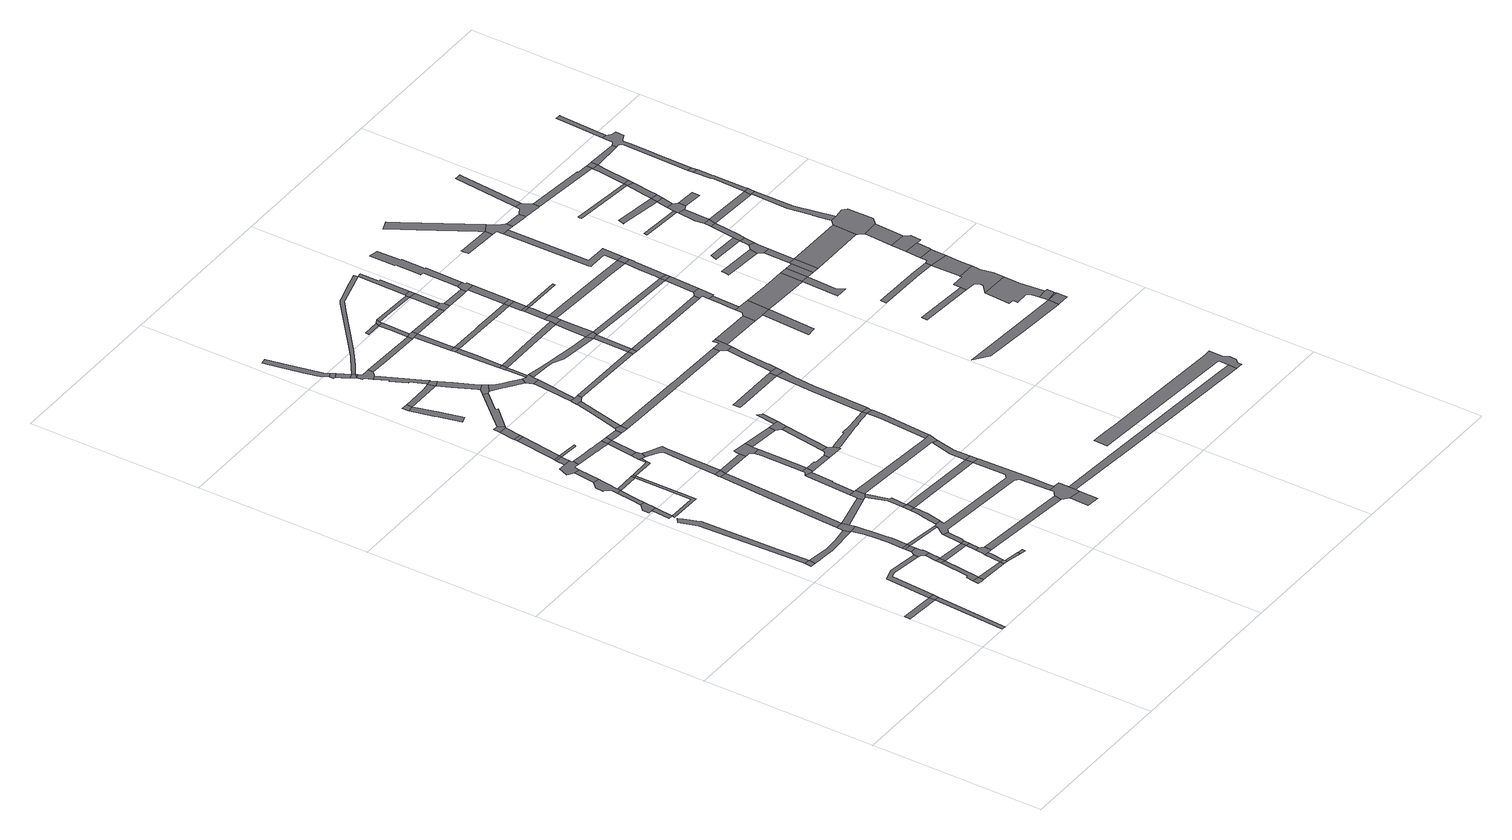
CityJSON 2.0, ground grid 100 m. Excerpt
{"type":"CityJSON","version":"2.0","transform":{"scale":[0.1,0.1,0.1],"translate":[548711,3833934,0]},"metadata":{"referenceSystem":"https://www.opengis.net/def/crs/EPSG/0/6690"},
"CityObjects":{
"road1":{"type":"Road","attributes":{"RoadStructureAttribute.sectionType":"1"},"geometry":[{"type":"MultiSurface","lod":"1","boundaries":[[[0,1,2,3]]]}]},
"road2":{"type":"Road","attributes":{"RoadStructureAttribute.sectionType":"1"},"geometry":[{"type":"MultiSurface","lod":"1","boundaries":[[[4,2,5,6,7,8]]]}]},
"road3":{"type":"Road","geometry":[{"type":"MultiSurface","lod":"1","boundaries":[[[9,3,2,4,8,10]]]}]},
"road4":{"type":"Road","geometry":[{"type":"MultiSurface","lod":"1","boundaries":[[[11,12,13,14]]]}]},
"road5":{"type":"Road","attributes":{"RoadStructureAttribute.sectionType":"1"},"geometry":[{"type":"MultiSurface","lod":"1","boundaries":[[[15,16,3,9,10,17,18,19,20]]]}]},
"road6":{"type":"Road","attributes":{"RoadStructureAttribute.sectionType":"1"},"geometry":[{"type":"MultiSurface","lod":"1","boundaries":[[[21,22,23,24,25,26,27,28,29,11,14]]]}]},
"road7":{"type":"Road","geometry":[{"type":"MultiSurface","lod":"1","boundaries":[[[30,31,32,33,34,35]]]}]},
"road8":{"type":"Road","attributes":{"RoadStructureAttribute.sectionType":"1"},"geometry":[{"type":"MultiSurface","lod":"1","boundaries":[[[36,37,38,30,35,39,40,41]]]}]},
"road9":{"type":"Road","attributes":{"RoadStructureAttribute.sectionType":"1"},"geometry":[{"type":"MultiSurface","lod":"1","boundaries":[[[42,43,14,13,44,45,46,47,48]]]}]},
"road10":{"type":"Road","attributes":{"RoadStructureAttribute.sectionType":"1"},"geometry":[{"type":"MultiSurface","lod":"1","boundaries":[[[35,34,49,50]]]}]},
"road11":{"type":"Road","attributes":{"RoadStructureAttribute.sectionType":"1"},"geometry":[{"type":"MultiSurface","lod":"1","boundaries":[[[51,52,53,54,55]]]}]},
"road12":{"type":"Road","geometry":[{"type":"MultiSurface","lod":"1","boundaries":[[[56,36,41,57]]]}]},
"road13":{"type":"Road","geometry":[{"type":"MultiSurface","lod":"1","boundaries":[[[58,59,60,61,51,55,62]]]}]},
"road14":{"type":"Road","attributes":{"RoadStructureAttribute.sectionType":"1"},"geometry":[{"type":"MultiSurface","lod":"1","boundaries":[[[63,56,57,64,65]]]}]},
"road15":{"type":"Road","geometry":[{"type":"MultiSurface","lod":"1","boundaries":[[[66,67,68,20,19,69,63,65,70,71,72,73,74,75]]]}]},
"road16":{"type":"Road","attributes":{"RoadStructureAttribute.sectionType":"1"},"geometry":[{"type":"MultiSurface","lod":"1","boundaries":[[[76,66,75,77]]]}]},
"road17":{"type":"Road","geometry":[{"type":"MultiSurface","lod":"1","boundaries":[[[78,76,77,79]]]}]},
"road18":{"type":"Road","attributes":{"RoadStructureAttribute.sectionType":"1"},"geometry":[{"type":"MultiSurface","lod":"1","boundaries":[[[80,81,58,62,82,83,84]]]}]},
"road19":{"type":"Road","geometry":[{"type":"MultiSurface","lod":"1","boundaries":[[[50,49,85,86,87]]]}]},
"road20":{"type":"Road","attributes":{"RoadStructureAttribute.sectionType":"1"},"geometry":[{"type":"MultiSurface","lod":"1","boundaries":[[[57,41,88,89]]]}]},
"road21":{"type":"Road","attributes":{"RoadStructureAttribute.sectionType":"1"},"geometry":[{"type":"MultiSurface","lod":"1","boundaries":[[[90,91,92,93,94,95,96,97,98,99,100,101,102,78,79]]]}]},
"road22":{"type":"Road","attributes":{"RoadStructureAttribute.sectionType":"1"},"geometry":[{"type":"MultiSurface","lod":"1","boundaries":[[[103,50,87,104,105,106]]]}]},
"road23":{"type":"Road","attributes":{"RoadStructureAttribute.sectionType":"1"},"geometry":[{"type":"MultiSurface","lod":"1","boundaries":[[[107,108,109,110,111,54,112]]]}]},
"road24":{"type":"Road","geometry":[{"type":"MultiSurface","lod":"1","boundaries":[[[113,114,115,116,117,118,119,80,84,120,121,122,123,124,125,126,127]]]}]},
"road25":{"type":"Road","attributes":{"RoadStructureAttribute.sectionType":"1"},"geometry":[{"type":"MultiSurface","lod":"1","boundaries":[[[86,85,128,129]]]}]},
"road26":{"type":"Road","geometry":[{"type":"MultiSurface","lod":"1","boundaries":[[[130,48,47,97,96,131,132]]]}]},
"road27":{"type":"Road","geometry":[{"type":"MultiSurface","lod":"1","boundaries":[[[133,134,135,103,106,136,137,138,139]]]}]},
"road28":{"type":"Road","attributes":{"RoadStructureAttribute.sectionType":"1"},"geometry":[{"type":"MultiSurface","lod":"1","boundaries":[[[88,133,139,140,141]]]}]},
"road29":{"type":"Road","attributes":{"RoadStructureAttribute.sectionType":"1"},"geometry":[{"type":"MultiSurface","lod":"1","boundaries":[[[79,77,142,143,144]]]}]},
"road30":{"type":"Road","geometry":[{"type":"MultiSurface","lod":"1","boundaries":[[[89,88,141,145]]]}]},
"road31":{"type":"Road","attributes":{"RoadStructureAttribute.sectionType":"1"},"geometry":[{"type":"MultiSurface","lod":"1","boundaries":[[[146,121,120,110]]]}]},
"road32":{"type":"Road","geometry":[{"type":"MultiSurface","lod":"1","boundaries":[[[147,129,128,148,149]]]}]},
"road33":{"type":"Road","attributes":{"RoadStructureAttribute.sectionType":"1"},"geometry":[{"type":"MultiSurface","lod":"1","boundaries":[[[150,113,127,151]]]}]},
"road34":{"type":"Road","geometry":[{"type":"MultiSurface","lod":"1","boundaries":[[[152,153,89,145,154,155,156]]]}]},
"road35":{"type":"Road","geometry":[{"type":"MultiSurface","lod":"1","boundaries":[[[157,158,150,151,159,160,161,162,163,164,165,166,167]]]}]},
"road36":{"type":"Road","geometry":[{"type":"MultiSurface","lod":"1","boundaries":[[[168,146,110,109]]]}]},
"road37":{"type":"Road","attributes":{"RoadStructureAttribute.sectionType":"1"},"geometry":[{"type":"MultiSurface","lod":"1","boundaries":[[[169,170,130,132,171,172]]]}]},
"road38":{"type":"Road","attributes":{"RoadStructureAttribute.sectionType":"1"},"geometry":[{"type":"MultiSurface","lod":"1","boundaries":[[[173,132,131,174]]]}]},
"road39":{"type":"Road","attributes":{"RoadStructureAttribute.sectionType":"1"},"geometry":[{"type":"MultiSurface","lod":"1","boundaries":[[[175,176,167,166,177,178]]]}]},
"road40":{"type":"Road","geometry":[{"type":"MultiSurface","lod":"1","boundaries":[[[179,175,178,180]]]}]},
"road41":{"type":"Road","attributes":{"RoadStructureAttribute.sectionType":"1"},"geometry":[{"type":"MultiSurface","lod":"1","boundaries":[[[181,182,168,109,183,184]]]}]},
"road42":{"type":"Road","geometry":[{"type":"MultiSurface","lod":"1","boundaries":[[[185,186,187,188,189,190,191,192,193,194]]]}]},
"road43":{"type":"Road","attributes":{"RoadStructureAttribute.sectionType":"1"},"geometry":[{"type":"MultiSurface","lod":"1","boundaries":[[[195,196,179,180,197,198]]]}]},
"road44":{"type":"Road","geometry":[{"type":"MultiSurface","lod":"1","boundaries":[[[199,200,201,202,180,178]]]}]},
"road45":{"type":"Road","attributes":{"RoadStructureAttribute.sectionType":"1"},"geometry":[{"type":"MultiSurface","lod":"1","boundaries":[[[203,204,205,206,163,162,207,208,209,210,211,212]]]}]},
"road46":{"type":"Road","geometry":[{"type":"MultiSurface","lod":"1","boundaries":[[[213,185,194,214,215]]]}]},
"road47":{"type":"Road","geometry":[{"type":"MultiSurface","lod":"1","boundaries":[[[216,217,169,172,218]]]}]},
"road48":{"type":"Road","geometry":[{"type":"MultiSurface","lod":"1","boundaries":[[[219,195,198,220]]]}]},
"road49":{"type":"Road","attributes":{"RoadStructureAttribute.sectionType":"1"},"geometry":[{"type":"MultiSurface","lod":"1","boundaries":[[[221,222,223,224,225,213,215]]]}]},
"road50":{"type":"Road","geometry":[{"type":"MultiSurface","lod":"1","boundaries":[[[226,227,228,173,174,229,224,223,230,231,232,233]]]}]},
"road51":{"type":"Road","attributes":{"RoadStructureAttribute.sectionType":"1"},"geometry":[{"type":"MultiSurface","lod":"1","boundaries":[[[137,136,234,235]]]}]},
"road52":{"type":"Road","attributes":{"RoadStructureAttribute.sectionType":"1"},"geometry":[{"type":"MultiSurface","lod":"1","boundaries":[[[236,237,219,220,238]]]}]},
"road53":{"type":"Road","geometry":[{"type":"MultiSurface","lod":"1","boundaries":[[[239,240,241,181,184,242,243,244,245,246]]]}]},
"road54":{"type":"Road","attributes":{"RoadStructureAttribute.sectionType":"1"},"geometry":[{"type":"MultiSurface","lod":"1","boundaries":[[[247,248,249,250,251,252,253,254,255,243,242,256,257,258,259,260,261,216,218]]]}]},
"road55":{"type":"Road","geometry":[{"type":"MultiSurface","lod":"1","boundaries":[[[262,236,238,263,264]]]}]},
"road56":{"type":"Road","attributes":{"RoadStructureAttribute.sectionType":"1"},"geometry":[{"type":"MultiSurface","lod":"1","boundaries":[[[211,239,246,265,266]]]}]},
"road57":{"type":"Road","attributes":{"RoadStructureAttribute.sectionType":"1"},"geometry":[{"type":"MultiSurface","lod":"1","boundaries":[[[267,268,226,233,269,270,271]]]}]},
"road58":{"type":"Road","attributes":{"RoadStructureAttribute.sectionType":"1"},"geometry":[{"type":"MultiSurface","lod":"1","boundaries":[[[272,273,274,275,276,277,278,279,280]]]}]},
"road59":{"type":"Road","geometry":[{"type":"MultiSurface","lod":"1","boundaries":[[[281,280,279,282]]]}]},
"road60":{"type":"Road","attributes":{"RoadStructureAttribute.sectionType":"1"},"geometry":[{"type":"MultiSurface","lod":"1","boundaries":[[[218,172,283,284]]]}]},
"road61":{"type":"Road","geometry":[{"type":"MultiSurface","lod":"1","boundaries":[[[285,212,211,266,286]]]}]},
"road62":{"type":"Road","attributes":{"RoadStructureAttribute.sectionType":"1"},"geometry":[{"type":"MultiSurface","lod":"1","boundaries":[[[287,288,289,290,291,292,293,294,295,190,189,296,144,143,297,298,299,300,152,156,301,302,303,304,305,306,307,308,309,310]]]}]},
"road63":{"type":"Road","geometry":[{"type":"MultiSurface","lod":"1","boundaries":[[[311,312,313,267,271,314,315]]]}]},
"road64":{"type":"Road","attributes":{"RoadStructureAttribute.sectionType":"1"},"geometry":[{"type":"MultiSurface","lod":"1","boundaries":[[[286,266,316,317,318]]]}]},
"road65":{"type":"Road","attributes":{"RoadStructureAttribute.sectionType":"1"},"geometry":[{"type":"MultiSurface","lod":"1","boundaries":[[[319,320,321,322,323,324,311,315]]]}]},
"road66":{"type":"Road","attributes":{"RoadStructureAttribute.sectionType":"1"},"geometry":[{"type":"MultiSurface","lod":"1","boundaries":[[[325,326,327,264,263,328,329,330,331,332]]]}]},
"road67":{"type":"Road","attributes":{"RoadStructureAttribute.sectionType":"1"},"geometry":[{"type":"MultiSurface","lod":"1","boundaries":[[[333,334,335,282,279,336,337]]]}]},
"road68":{"type":"Road","geometry":[{"type":"MultiSurface","lod":"1","boundaries":[[[338,339,340,341,318,317,342,343,344,345]]]}]},
"road69":{"type":"Road","attributes":{"RoadStructureAttribute.sectionType":"1"},"geometry":[{"type":"MultiSurface","lod":"1","boundaries":[[[346,347,348,349,315,314,350,351,352]]]}]},
"road70":{"type":"Road","geometry":[{"type":"MultiSurface","lod":"1","boundaries":[[[353,354,355,356,284,283,357,358,359,323,322,360,361,362]]]}]},
"road71":{"type":"Road","attributes":{"RoadStructureAttribute.sectionType":"1"},"geometry":[{"type":"MultiSurface","lod":"1","boundaries":[[[363,214,194,364,287,365]]]}]},
"road72":{"type":"Road","geometry":[{"type":"MultiSurface","lod":"1","boundaries":[[[366,367,368,369,370]]]}]},
"road73":{"type":"Road","attributes":{"RoadStructureAttribute.sectionType":"1"},"geometry":[{"type":"MultiSurface","lod":"1","boundaries":[[[371,372,373,374,375,376,377,378,379,367,366]]]}]},
"road74":{"type":"Road","attributes":{"RoadStructureAttribute.sectionType":"1"},"geometry":[{"type":"MultiSurface","lod":"1","boundaries":[[[370,369,380,381,382,383,384]]]}]},
"road75":{"type":"Road","geometry":[{"type":"MultiSurface","lod":"1","boundaries":[[[384,383,385,386]]]}]},
"road76":{"type":"Road","attributes":{"RoadStructureAttribute.sectionType":"1"},"geometry":[{"type":"MultiSurface","lod":"1","boundaries":[[[386,385,387]]]}]},
"road77":{"type":"Road","geometry":[{"type":"MultiSurface","lod":"1","boundaries":[[[388,389,390,387,385,391,392,393,394,395,396,397,398]]]}]},
"road78":{"type":"Road","attributes":{"RoadStructureAttribute.sectionType":"1"},"geometry":[{"type":"MultiSurface","lod":"1","boundaries":[[[399,400,401,338,345,402,403]]]}]},
"road79":{"type":"Road","attributes":{"RoadStructureAttribute.sectionType":"1"},"geometry":[{"type":"MultiSurface","lod":"1","boundaries":[[[404,405,406,407]]]}]},
"road80":{"type":"Road","attributes":{"RoadStructureAttribute.sectionType":"1"},"geometry":[{"type":"MultiSurface","lod":"1","boundaries":[[[408,394,393,409,410,411,412,413,414,415]]]}]},
"road81":{"type":"Road","attributes":{"RoadStructureAttribute.sectionType":"1"},"geometry":[{"type":"MultiSurface","lod":"1","boundaries":[[[231,230,416,417,418,419,420,421,422,423,424]]]}]},
"road82":{"type":"Road","geometry":[{"type":"MultiSurface","lod":"1","boundaries":[[[425,415,414,333,337,426]]]}]},
"road83":{"type":"Road","geometry":[{"type":"MultiSurface","lod":"1","boundaries":[[[305,427,428,429,235,234,430,404,407,431,432,433,434,435,436,306]]]}]},
"road84":{"type":"Road","geometry":[{"type":"MultiSurface","lod":"1","boundaries":[[[437,438,439,352,351,440,441,442,443,444]]]}]},
"road85":{"type":"Road","attributes":{"RoadStructureAttribute.sectionType":"1"},"geometry":[{"type":"MultiSurface","lod":"1","boundaries":[[[445,446,447,426,337,448,449,450,451,452]]]}]},
"road86":{"type":"Road","attributes":{"RoadStructureAttribute.sectionType":"1"},"geometry":[{"type":"MultiSurface","lod":"1","boundaries":[[[362,361,453,454]]]}]},
"road87":{"type":"Road","geometry":[{"type":"MultiSurface","lod":"1","boundaries":[[[452,451,325,332,455,456,457]]]}]},
"road88":{"type":"Road","geometry":[{"type":"MultiSurface","lod":"1","boundaries":[[[458,399,403,459,460,461,462]]]}]},
"road89":{"type":"Road","attributes":{"RoadStructureAttribute.sectionType":"1"},"geometry":[{"type":"MultiSurface","lod":"1","boundaries":[[[463,437,444,464]]]}]},
"road90":{"type":"Road","attributes":{"RoadStructureAttribute.sectionType":"1"},"geometry":[{"type":"MultiSurface","lod":"1","boundaries":[[[465,466,467,468,469,470,457,456,471,472,473,474,475,476]]]}]},
"road91":{"type":"Road","attributes":{"RoadStructureAttribute.sectionType":"1"},"geometry":[{"type":"MultiSurface","lod":"1","boundaries":[[[477,478,479,480,458,462,481,482]]]}]},
"road92":{"type":"Road","geometry":[{"type":"MultiSurface","lod":"1","boundaries":[[[454,453,483,463,464,484,485]]]}]},
"road93":{"type":"Road","geometry":[{"type":"MultiSurface","lod":"1","boundaries":[[[486,365,287,310]]]}]},
"road94":{"type":"Road","geometry":[{"type":"MultiSurface","lod":"1","boundaries":[[[487,488,476,475,477,482,489,490,491,492]]]}]},
"road95":{"type":"Road","attributes":{"RoadStructureAttribute.sectionType":"1"},"geometry":[{"type":"MultiSurface","lod":"1","boundaries":[[[493,398,397,494,495,496]]]}]},
"road96":{"type":"Road","geometry":[{"type":"MultiSurface","lod":"1","boundaries":[[[497,498,485,484]]]}]},
"road97":{"type":"Road","geometry":[{"type":"MultiSurface","lod":"1","boundaries":[[[418,499,365,486,500,419]]]}]},
"road98":{"type":"Road","attributes":{"RoadStructureAttribute.sectionType":"1"},"geometry":[{"type":"MultiSurface","lod":"1","boundaries":[[[501,502,503,504,492,491]]]}]},
"road99":{"type":"Road","attributes":{"RoadStructureAttribute.sectionType":"1"},"geometry":[{"type":"MultiSurface","lod":"1","boundaries":[[[505,506,507,508,509,442,441,510,511,512,513,514]]]}]},
"road100":{"type":"Road","geometry":[{"type":"MultiSurface","lod":"1","boundaries":[[[515,516,503,502]]]}]},
"road101":{"type":"Road","attributes":{"RoadStructureAttribute.sectionType":"1"},"geometry":[{"type":"MultiSurface","lod":"1","boundaries":[[[517,518,519,520,521,522,516,515]]]}]},
"road102":{"type":"Road","attributes":{"RoadStructureAttribute.sectionType":"1"},"geometry":[{"type":"MultiSurface","lod":"1","boundaries":[[[523,524,525,526,527,344,343,528,529,530,531,532,533]]]}]},
"road103":{"type":"Road","geometry":[{"type":"MultiSurface","lod":"1","boundaries":[[[534,535,519,518]]]}]},
"road104":{"type":"Road","attributes":{"RoadStructureAttribute.sectionType":"1"},"geometry":[{"type":"MultiSurface","lod":"1","boundaries":[[[461,460,536,537]]]}]},
"road105":{"type":"Road","attributes":{"RoadStructureAttribute.sectionType":"1"},"geometry":[{"type":"MultiSurface","lod":"1","boundaries":[[[514,538,424,423,539,540,541]]]}]},
"road106":{"type":"Road","attributes":{"RoadStructureAttribute.sectionType":"1"},"geometry":[{"type":"MultiSurface","lod":"1","boundaries":[[[542,543,535,534]]]}]},
"road107":{"type":"Road","geometry":[{"type":"MultiSurface","lod":"1","boundaries":[[[544,545,546,547,548,549]]]}]},
"road108":{"type":"Road","geometry":[{"type":"MultiSurface","lod":"1","boundaries":[[[550,496,495,543,542,551]]]}]},
"road109":{"type":"Road","attributes":{"RoadStructureAttribute.sectionType":"1"},"geometry":[{"type":"MultiSurface","lod":"1","boundaries":[[[552,553,554,555,556,557,558,559,560,384,386,561,562,563,564,565,566,567,568,569]]]}]},
"road110":{"type":"Road","attributes":{"RoadStructureAttribute.sectionType":"1"},"geometry":[{"type":"MultiSurface","lod":"1","boundaries":[[[548,570,571,496,550,572,573,574]]]}]},
"road111":{"type":"Road","geometry":[{"type":"MultiSurface","lod":"1","boundaries":[[[505,514,541,575,576]]]}]},
"road112":{"type":"Road","attributes":{"RoadStructureAttribute.sectionType":"1"},"geometry":[{"type":"MultiSurface","lod":"1","boundaries":[[[577,578,579,580,581]]]}]},
"road113":{"type":"Road","attributes":{"RoadStructureAttribute.sectionType":"1"},"geometry":[{"type":"MultiSurface","lod":"1","boundaries":[[[582,583,584,585,490,489,586,587,588,589,590]]]}]},
"road114":{"type":"Road","geometry":[{"type":"MultiSurface","lod":"1","boundaries":[[[591,549,548,574,592]]]}]},
"road115":{"type":"Road","attributes":{"RoadStructureAttribute.sectionType":"1"},"geometry":[{"type":"MultiSurface","lod":"1","boundaries":[[[593,515,502,594,595,596]]]}]},
"road116":{"type":"Road","attributes":{"RoadStructureAttribute.sectionType":"1"},"geometry":[{"type":"MultiSurface","lod":"1","boundaries":[[[580,597,598,599,505,576,600,601,602,603]]]}]},
"road117":{"type":"Road","attributes":{"RoadStructureAttribute.sectionType":"1"},"geometry":[{"type":"MultiSurface","lod":"1","boundaries":[[[604,605,551,542,606,607,608,609]]]}]},
"road118":{"type":"Road","attributes":{"RoadStructureAttribute.sectionType":"1"},"geometry":[{"type":"MultiSurface","lod":"1","boundaries":[[[610,611,612,534,518,613,614,615,616,617]]]}]},
"road119":{"type":"Road","geometry":[{"type":"MultiSurface","lod":"1","boundaries":[[[537,536,618,619]]]}]},
"road120":{"type":"Road","attributes":{"RoadStructureAttribute.sectionType":"1"},"geometry":[{"type":"MultiSurface","lod":"1","boundaries":[[[620,591,592,621,622,623]]]}]},
"road121":{"type":"Road","geometry":[{"type":"MultiSurface","lod":"1","boundaries":[[[581,580,603,624,625]]]}]},
"road122":{"type":"Road","attributes":{"RoadStructureAttribute.sectionType":"1"},"geometry":[{"type":"MultiSurface","lod":"1","boundaries":[[[626,589,537,619]]]}]},
"road123":{"type":"Road","geometry":[{"type":"MultiSurface","lod":"1","boundaries":[[[590,589,626,627]]]}]},
"road124":{"type":"Road","geometry":[{"type":"MultiSurface","lod":"1","boundaries":[[[628,609,608,629,630,631]]]}]},
"road125":{"type":"Road","attributes":{"RoadStructureAttribute.sectionType":"1"},"geometry":[{"type":"MultiSurface","lod":"1","boundaries":[[[632,633,634,625,624,635,636,637,638,639,640]]]}]},
"road126":{"type":"Road","attributes":{"RoadStructureAttribute.sectionType":"1"},"geometry":[{"type":"MultiSurface","lod":"1","boundaries":[[[595,641,642,590,627,643,644]]]}]},
"road127":{"type":"Road","attributes":{"RoadStructureAttribute.sectionType":"1"},"geometry":[{"type":"MultiSurface","lod":"1","boundaries":[[[645,646,433,432,647,648,649,650]]]}]},
"road128":{"type":"Road","attributes":{"RoadStructureAttribute.sectionType":"1"},"geometry":[{"type":"MultiSurface","lod":"1","boundaries":[[[622,651,628,631,652]]]}]},
"road129":{"type":"Road","geometry":[{"type":"MultiSurface","lod":"1","boundaries":[[[653,654,596,595,644,655,656]]]}]},
"road130":{"type":"Road","geometry":[{"type":"MultiSurface","lod":"1","boundaries":[[[657,623,622,652,658]]]}]},
"road131":{"type":"Road","geometry":[{"type":"MultiSurface","lod":"1","boundaries":[[[659,660,533,532,661,632,640,662,663]]]}]},
"road132":{"type":"Road","attributes":{"RoadStructureAttribute.sectionType":"1"},"geometry":[{"type":"MultiSurface","lod":"1","boundaries":[[[664,653,656,665,666]]]}]},
"road133":{"type":"Road","attributes":{"RoadStructureAttribute.sectionType":"1"},"geometry":[{"type":"MultiSurface","lod":"1","boundaries":[[[630,629,667,668,669]]]}]},
"road134":{"type":"Road","geometry":[{"type":"MultiSurface","lod":"1","boundaries":[[[670,664,666,671]]]}]},
"road135":{"type":"Road","attributes":{"RoadStructureAttribute.sectionType":"1"},"geometry":[{"type":"MultiSurface","lod":"1","boundaries":[[[672,673,674,569,657,658]]]}]},
"road136":{"type":"Road","attributes":{"RoadStructureAttribute.sectionType":"1"},"geometry":[{"type":"MultiSurface","lod":"1","boundaries":[[[616,670,671,675]]]}]},
"road137":{"type":"Road","geometry":[{"type":"MultiSurface","lod":"1","boundaries":[[[617,616,675,676]]]}]},
"road138":{"type":"Road","attributes":{"RoadStructureAttribute.sectionType":"1"},"geometry":[{"type":"MultiSurface","lod":"1","boundaries":[[[677,617,676,678]]]}]},
"road139":{"type":"Road","attributes":{"RoadStructureAttribute.sectionType":"1"},"geometry":[{"type":"MultiSurface","lod":"1","boundaries":[[[679,680,619,618,681,682,683,684,685]]]}]},
"road140":{"type":"Road","geometry":[{"type":"MultiSurface","lod":"1","boundaries":[[[686,669,668,677,678,687,688,689]]]}]},
"road141":{"type":"Road","attributes":{"RoadStructureAttribute.sectionType":"1"},"geometry":[{"type":"MultiSurface","lod":"1","boundaries":[[[663,662,690,691]]]}]},
"road142":{"type":"Road","geometry":[{"type":"MultiSurface","lod":"1","boundaries":[[[692,693,671,666]]]}]},
"road143":{"type":"Road","attributes":{"RoadStructureAttribute.sectionType":"1"},"geometry":[{"type":"MultiSurface","lod":"1","boundaries":[[[694,695,696,697,698,699,700,701,650,649,702,703,704,705,706,707,708]]]}]},
"road144":{"type":"Road","attributes":{"RoadStructureAttribute.sectionType":"1"},"geometry":[{"type":"MultiSurface","lod":"1","boundaries":[[[709,710,711,627,626,712,713,714,715,716]]]}]},
"road145":{"type":"Road","attributes":{"RoadStructureAttribute.sectionType":"1"},"geometry":[{"type":"MultiSurface","lod":"1","boundaries":[[[717,718,719,720,721,722,686,689,723,724,725,726,727,728]]]}]},
"road146":{"type":"Road","attributes":{"RoadStructureAttribute.sectionType":"1"},"geometry":[{"type":"MultiSurface","lod":"1","boundaries":[[[729,730,656,655,731,732,733,734,735,736]]]}]},
"road147":{"type":"Road","attributes":{"RoadStructureAttribute.sectionType":"1"},"geometry":[{"type":"MultiSurface","lod":"1","boundaries":[[[737,738,739,740,741,742,743]]]}]},
"road148":{"type":"Road","geometry":[{"type":"MultiSurface","lod":"1","boundaries":[[[744,745,691,690,746,737,743,747,748,749]]]}]},
"road149":{"type":"Road","attributes":{"RoadStructureAttribute.sectionType":"1"},"geometry":[{"type":"MultiSurface","lod":"1","boundaries":[[[750,751,752,744,749,753]]]}]},
"road150":{"type":"Road","geometry":[{"type":"MultiSurface","lod":"1","boundaries":[[[754,755,756,685,684,757,750,753,758,759,760]]]}]},
"road151":{"type":"Road","attributes":{"RoadStructureAttribute.sectionType":"1"},"geometry":[{"type":"MultiSurface","lod":"1","boundaries":[[[715,754,760,761]]]}]},
"road152":{"type":"Road","geometry":[{"type":"MultiSurface","lod":"1","boundaries":[[[716,715,761,762]]]}]},
"road153":{"type":"Road","geometry":[{"type":"MultiSurface","lod":"1","boundaries":[[[763,764,765,766,767,768]]]}]},
"road154":{"type":"Road","attributes":{"RoadStructureAttribute.sectionType":"1"},"geometry":[{"type":"MultiSurface","lod":"1","boundaries":[[[735,769,770,771,772,716,762,773,774,775]]]}]},
"road155":{"type":"Road","attributes":{"RoadStructureAttribute.sectionType":"1"},"geometry":[{"type":"MultiSurface","lod":"1","boundaries":[[[776,748,747,777,778,779,780,781]]]}]},
"road156":{"type":"Road","attributes":{"RoadStructureAttribute.sectionType":"1"},"geometry":[{"type":"MultiSurface","lod":"1","boundaries":[[[782,783,784,785,786,787]]]}]},
"road157":{"type":"Road","geometry":[{"type":"MultiSurface","lod":"1","boundaries":[[[736,735,775,788]]]}]},
"road158":{"type":"Road","attributes":{"RoadStructureAttribute.sectionType":"1"},"geometry":[{"type":"MultiSurface","lod":"1","boundaries":[[[789,790,791,792,793,794,795,796,768,797]]]}]},
"road159":{"type":"Road","attributes":{"RoadStructureAttribute.sectionType":"1"},"geometry":[{"type":"MultiSurface","lod":"1","boundaries":[[[798,799,800,801,802,736,788,803,804,805,806,807,808]]]}]},
"road160":{"type":"Road","attributes":{"RoadStructureAttribute.sectionType":"1"},"geometry":[{"type":"MultiSurface","lod":"1","boundaries":[[[780,809,810,811,812]]]}]},
"road161":{"type":"Road","geometry":[{"type":"MultiSurface","lod":"1","boundaries":[[[813,814,797,768,767,815,816,798,808,817,818,819]]]}]},
"road162":{"type":"Road","geometry":[{"type":"MultiSurface","lod":"1","boundaries":[[[820,821,822,823]]]}]},
"road163":{"type":"Road","geometry":[{"type":"MultiSurface","lod":"1","boundaries":[[[781,780,812,824]]]}]},
"road164":{"type":"Road","geometry":[{"type":"MultiSurface","lod":"1","boundaries":[[[825,826,827,828,829]]]}]},
"road165":{"type":"Road","attributes":{"RoadStructureAttribute.sectionType":"1"},"geometry":[{"type":"MultiSurface","lod":"1","boundaries":[[[824,812,830,831]]]}]},
"road166":{"type":"Road","attributes":{"RoadStructureAttribute.sectionType":"1"},"geometry":[{"type":"MultiSurface","lod":"1","boundaries":[[[832,833,819,818,834,835,836]]]}]},
"road167":{"type":"Road","geometry":[{"type":"MultiSurface","lod":"1","boundaries":[[[837,838,831,830,839]]]}]},
"road168":{"type":"Road","geometry":[{"type":"MultiSurface","lod":"1","boundaries":[[[840,841,842,843,844,845]]]}]},
"road169":{"type":"Road","geometry":[{"type":"MultiSurface","lod":"1","boundaries":[[[846,847,848,849,850,851,852,853]]]}]},
"road170":{"type":"Road","attributes":{"RoadStructureAttribute.sectionType":"1"},"geometry":[{"type":"MultiSurface","lod":"1","boundaries":[[[854,838,837,855,856,857]]]}]},
"road171":{"type":"Road","geometry":[{"type":"MultiSurface","lod":"1","boundaries":[[[858,859,860,836,835,861,862,863,864,865,866,867]]]}]},
"road172":{"type":"Road","geometry":[{"type":"MultiSurface","lod":"1","boundaries":[[[868,869,870,829,828,854,857,871,872,873]]]}]},
"road173":{"type":"Road","attributes":{"RoadStructureAttribute.sectionType":"1"},"geometry":[{"type":"MultiSurface","lod":"1","boundaries":[[[874,875,876,877,878,879,880,881,882,883,884,885,886]]]}]},
"road174":{"type":"Road","geometry":[{"type":"MultiSurface","lod":"1","boundaries":[[[887,787,786,888,889]]]}]},
"road175":{"type":"Road","attributes":{"RoadStructureAttribute.sectionType":"1"},"geometry":[{"type":"MultiSurface","lod":"1","boundaries":[[[890,891,787,887]]]}]},
"road176":{"type":"Road","geometry":[{"type":"MultiSurface","lod":"1","boundaries":[[[892,881,880,891,890,893]]]}]},
"road177":{"type":"Road","geometry":[{"type":"MultiSurface","lod":"1","boundaries":[[[852,868,873,894]]]}]},
"road178":{"type":"Road","geometry":[{"type":"MultiSurface","lod":"1","boundaries":[[[895,896,897,823,822,898,899,900,874,886,901,902,903,904,905]]]}]},
"road179":{"type":"Road","geometry":[{"type":"MultiSurface","lod":"1","boundaries":[[[906,907,908,909,910,911]]]}]},
"road180":{"type":"Road","attributes":{"RoadStructureAttribute.sectionType":"1"},"geometry":[{"type":"MultiSurface","lod":"1","boundaries":[[[912,913,914,915,916,917,918,858,867]]]}]},
"road181":{"type":"Road","attributes":{"RoadStructureAttribute.sectionType":"1"},"geometry":[{"type":"MultiSurface","lod":"1","boundaries":[[[919,920,853,852,894,921,922,923]]]}]},
"road182":{"type":"Road","attributes":{"RoadStructureAttribute.sectionType":"1"},"geometry":[{"type":"MultiSurface","lod":"1","boundaries":[[[837,839,924,925,926]]]}]},
"road183":{"type":"Road","attributes":{"RoadStructureAttribute.sectionType":"1"},"geometry":[{"type":"MultiSurface","lod":"1","boundaries":[[[927,928,929,930,931,932]]]}]},
"road184":{"type":"Road","attributes":{"RoadStructureAttribute.sectionType":"1"},"geometry":[{"type":"MultiSurface","lod":"1","boundaries":[[[844,933,895,905,934,935,936]]]}]},
"road185":{"type":"Road","geometry":[{"type":"MultiSurface","lod":"1","boundaries":[[[937,919,923,938]]]}]},
"road186":{"type":"Road","attributes":{"RoadStructureAttribute.sectionType":"1"},"geometry":[{"type":"MultiSurface","lod":"1","boundaries":[[[939,940,941,942,943,944]]]}]},
"road187":{"type":"Road","attributes":{"RoadStructureAttribute.sectionType":"1"},"geometry":[{"type":"MultiSurface","lod":"1","boundaries":[[[945,946,937,938,947]]]}]},
"road188":{"type":"Road","geometry":[{"type":"MultiSurface","lod":"1","boundaries":[[[948,949,845,844,936,950,951]]]}]},
"road189":{"type":"Road","attributes":{"RoadStructureAttribute.sectionType":"1"},"geometry":[{"type":"MultiSurface","lod":"1","boundaries":[[[952,948,951,953,954]]]}]},
"road190":{"type":"Road","geometry":[{"type":"MultiSurface","lod":"1","boundaries":[[[955,911,910,945,947,956,957,958]]]}]},
"road191":{"type":"Road","attributes":{"RoadStructureAttribute.sectionType":"1"},"geometry":[{"type":"MultiSurface","lod":"1","boundaries":[[[959,960,961,864,863,962,963,964]]]}]},
"road192":{"type":"Road","attributes":{"RoadStructureAttribute.sectionType":"1"},"geometry":[{"type":"MultiSurface","lod":"1","boundaries":[[[931,955,958,965]]]}]},
"road193":{"type":"Road","geometry":[{"type":"MultiSurface","lod":"1","boundaries":[[[966,952,954,967,968,969]]]}]},
"road194":{"type":"Road","geometry":[{"type":"MultiSurface","lod":"1","boundaries":[[[932,931,965,970]]]}]},
"road195":{"type":"Road","attributes":{"RoadStructureAttribute.sectionType":"1"},"geometry":[{"type":"MultiSurface","lod":"1","boundaries":[[[971,972,973,974,966,969]]]}]},
"road196":{"type":"Road","attributes":{"RoadStructureAttribute.sectionType":"1"},"geometry":[{"type":"MultiSurface","lod":"1","boundaries":[[[938,923,975,976]]]}]},
"road197":{"type":"Road","geometry":[{"type":"MultiSurface","lod":"1","boundaries":[[[977,978,979,957,956]]]}]},
"road198":{"type":"Road","attributes":{"RoadStructureAttribute.sectionType":"1"},"geometry":[{"type":"MultiSurface","lod":"1","boundaries":[[[943,980,981,932,970,982,983,984,985]]]}]},
"road199":{"type":"Road","geometry":[{"type":"MultiSurface","lod":"1","boundaries":[[[944,943,985,986]]]}]},
"road200":{"type":"Road","geometry":[{"type":"MultiSurface","lod":"1","boundaries":[[[987,988,989,926,925,990,973,972,991,992]]]}]},
"road201":{"type":"Road","attributes":{"RoadStructureAttribute.sectionType":"1"},"geometry":[{"type":"MultiSurface","lod":"1","boundaries":[[[993,994,944,986,995,996]]]}]},
"road202":{"type":"Road","attributes":{"RoadStructureAttribute.sectionType":"1"},"geometry":[{"type":"MultiSurface","lod":"1","boundaries":[[[997,998,999,1000,1001,1002,1003,1004,989,988,1005,1006]]]}]},
"road203":{"type":"Road","geometry":[{"type":"MultiSurface","lod":"1","boundaries":[[[1007,964,963,993,996,1008]]]}]},
"road204":{"type":"Road","geometry":[{"type":"MultiSurface","lod":"1","boundaries":[[[976,975,997,1006,1009]]]}]},
"road205":{"type":"Road","attributes":{"RoadStructureAttribute.sectionType":"1"},"geometry":[{"type":"MultiSurface","lod":"1","boundaries":[[[1010,1011,1012,1013,1014,1015,1016,1017,976,1009]]]}]},
"road206":{"type":"Road","geometry":[{"type":"MultiSurface","lod":"1","boundaries":[[[1018,1008,996,1019,1020,1021]]]}]},
"road207":{"type":"Road","geometry":[{"type":"MultiSurface","lod":"1","boundaries":[[[1022,1015,1014,1023]]]}]},
"road208":{"type":"Road","attributes":{"RoadStructureAttribute.sectionType":"1"},"geometry":[{"type":"MultiSurface","lod":"1","boundaries":[[[1024,1025,1026,1027,1021,1020,1028,1029,1030,1031,1022,1023,1032,1033,1034,1035,1036,1037,1038,1039,1040,1041,1042,1043]]]}]},
"road209":{"type":"Road","attributes":{"RoadStructureAttribute.sectionType":"1"},"geometry":[{"type":"MultiSurface","lod":"1","boundaries":[[[1044,1045,1024,1043,1046,1047]]]}]}
},
"vertices":[
[6,467,0],[4,432,0],[207,417,0],[207,452,0],
[229,415,0],[184,14,0],[182,4,0],[208,2,0],[238,415,0],
[232,450,0],[241,449,0],
[115,1128,0],[110,1090,0],[143,1086,0],[147,1125,0],
[297,740,0],[227,718,0],[259,706,0],[294,715,0],[467,688,0],[471,713,0],
[138,1346,0],[129,1756,0],[129,1761,0],[127,1764,0],[98,1845,0],[86,1869,0],[60,1850,0],[91,1745,0],[115,1151,0],
[448,350,0],[442,314,0],[467,311,0],[475,311,0],[486,310,0],[487,344,0],
[487,563,0],[467,393,0],[455,393,0],[488,347,0],[489,353,0],[514,559,0],
[360,1111,0],[282,1108,0],[176,1082,0],[204,1081,0],[281,1073,0],[463,1086,0],[455,1124,0],
[651,301,0],[656,325,0],
[75,2010,0],[74,2008,0],[63,1903,0],[89,1901,0],[102,2007,0],
[490,595,0],[517,592,0],
[85,2085,0],[77,2077,0],[51,2050,0],[49,2011,0],[112,2082,0],
[498,665,0],[518,595,0],[526,662,0],
[486,740,0],[485,737,0],[475,720,0],[482,686,0],[529,682,0],[531,702,0],[525,703,0],[523,703,0],[524,710,0],[524,740,0],
[487,776,0],[523,775,0],
[488,794,0],[526,792,0],
[104,2235,0],[92,2140,0],[118,2136,0],[131,2231,0],[131,2233,0],
[678,298,0],[679,311,0],[680,322,0],
[680,541,0],[682,574,0],
[529,887,0],[529,917,0],[525,969,0],[524,985,0],[520,1020,0],[520,1022,0],[513,1090,0],[468,1086,0],[481,1016,0],[484,999,0],[485,970,0],[489,886,0],[490,857,0],
[666,420,0],[689,404,0],[691,418,0],[691,419,0],
[277,1883,0],[277,1897,0],[276,2240,0],[261,2232,0],[262,1900,0],[87,1886,0],
[115,2385,0],[107,2377,0],[80,2350,0],[78,2303,0],[88,2303,0],[95,2289,0],[107,2266,0],[135,2233,0],[135,2254,0],[135,2255,0],[136,2263,0],[142,2312,0],[147,2351,0],[148,2359,0],[150,2375,0],
[769,279,0],[771,295,0],
[457,1164,0],[510,1125,0],[499,1162,0],
[673,482,0],[671,462,0],[669,441,0],[715,417,0],[719,457,0],[707,470,0],[698,480,0],
[698,484,0],[704,538,0],
[732,748,0],[733,748,0],[734,764,0],
[708,571,0],
[261,2256,0],
[783,293,0],[803,273,0],[805,291,0],
[131,2508,0],[166,2503,0],
[696,688,0],[683,578,0],[710,585,0],[713,586,0],[724,677,0],
[119,2589,0],[97,2533,0],[171,2535,0],[172,2535,0],[186,2533,0],[205,2531,0],[209,2568,0],[175,2581,0],[202,2572,0],[203,2583,0],[160,2587,0],
[276,2256,0],
[499,1881,0],[476,1537,0],[521,1537,0],[539,1879,0],
[719,1216,0],[728,1181,0],
[168,2642,0],[166,2628,0],[206,2624,0],[208,2636,0],
[170,2653,0],[212,2651,0],
[403,2304,0],[400,2258,0],[404,2238,0],[417,2298,0],
[778,936,0],[776,895,0],[774,889,0],[762,842,0],[750,769,0],[783,763,0],[804,851,0],[806,889,0],[807,906,0],[808,934,0],
[205,2894,0],[172,2668,0],[214,2664,0],[247,2888,0],
[325,2627,0],[328,2634,0],[330,2640,0],[328,2640,0],
[400,2549,0],[358,2553,0],[348,2554,0],[303,2558,0],[349,2514,0],[353,2513,0],[389,2509,0],[425,2504,0],[429,2504,0],[433,2545,0],
[781,984,0],[814,979,0],[807,980,0],
[501,1916,0],[500,1894,0],[546,1914,0],
[205,2916,0],[250,2910,0],
[817,1074,0],[804,1078,0],[771,1201,0],[749,1187,0],[785,1074,0],
[726,1260,0],[724,1224,0],[723,1217,0],[741,1185,0],[769,1207,0],[773,1259,0],[763,1259,0],[760,1260,0],
[1267,362,0],[1274,405,0],
[216,3004,0],[206,2925,0],[264,3004,0],
[409,2353,0],[406,2332,0],[405,2321,0],[435,2289,0],[452,2321,0],[451,2324,0],[447,2343,0],[446,2346,0],
[546,1925,0],[546,1926,0],[550,2046,0],[550,2047,0],[555,2226,0],[555,2243,0],[556,2267,0],[542,2274,0],[500,2296,0],[483,2264,0],[504,2253,0],[508,2249,0],[513,2243,0],[521,2232,0],[510,2048,0],
[219,3046,0],[270,3011,0],[248,3044,0],
[446,2354,0],[462,2504,0],
[741,1537,0],[740,1519,0],[767,1394,0],[773,1395,0],[780,1526,0],
[154,3353,0],[156,3346,0],[189,3212,0],[189,3211,0],[209,3217,0],[229,3224,0],[194,3356,0],[159,3491,0],[122,3483,0],
[122,3525,0],[159,3524,0],
[713,1874,0],[714,1909,0],
[454,2543,0],[468,2542,0],
[1290,899,0],[1291,894,0],[1294,712,0],[1292,710,0],[1288,706,0],[1269,690,0],[777,735,0],[778,738,0],[779,744,0],[744,763,0],[732,746,0],[726,737,0],[713,719,0],[697,695,0],[730,682,0],[743,694,0],[1274,647,0],[1296,627,0],[1302,454,0],[1339,450,0],[1338,487,0],[1338,584,0],[1329,893,0],[1329,895,0],
[763,1566,0],[763,1553,0],[760,1551,0],[791,1525,0],[799,1566,0],
[499,2501,0],[542,2498,0],[545,2534,0],
[801,1704,0],[801,1805,0],[800,1845,0],[800,1852,0],[760,1851,0],[765,1805,0],
[440,3257,0],[280,3079,0],[268,3066,0],[309,3051,0],[378,3123,0],[372,3130,0],[368,3135,0],[463,3237,0],
[360,3532,0],[344,3529,0],[309,3522,0],[360,3490,0],[372,3490,0],
[559,2546,0],[558,2544,0],[554,2542,0],[551,2539,0],[553,2497,0],[587,2494,0],[591,2535,0],[591,2536,0],
[862,1555,0],[861,1562,0],[840,1563,0],[801,1566,0],[840,1523,0],[935,1520,0],[936,1552,0],
[721,1948,0],[718,1932,0],[715,1914,0],[714,1912,0],[729,1873,0],[745,1872,0],[747,1869,0],[799,1877,0],[799,1892,0],[805,1937,0],
[815,979,0],[813,934,0],[1288,942,0],
[175,3989,0],[147,3973,0],[147,3948,0],[160,3948,0],[188,3964,0],
[158,4019,0],[122,4201,0],[97,4326,0],[66,4319,0],[68,4300,0],[106,4102,0],[122,4030,0],[126,4015,0],[131,4004,0],
[167,3936,0],[176,3919,0],[190,3891,0],[195,3884,0],[226,3895,0],
[213,3855,0],[237,3879,0],
[242,3870,0],
[286,3845,0],[259,3846,0],[254,3846,0],[219,3823,0],[230,3825,0],[251,3781,0],[278,3794,0],[282,3798,0],[287,3802,0],[302,3815,0],[303,3845,0],
[626,2818,0],[624,2810,0],[599,2708,0],[654,2803,0],[656,2813,0],
[1302,331,0],[1297,221,0],[1374,217,0],[1375,323,0],
[376,3580,0],[285,3709,0],[279,3706,0],[320,3617,0],[327,3619,0],[355,3558,0],[367,3534,0],[394,3540,0],
[1318,1165,0],[1321,1164,0],[1320,1164,0],[1352,1150,0],[1355,1161,0],[1360,1184,0],[1366,1208,0],[1367,1212,0],[1332,1209,0],
[395,3537,0],[409,3507,0],
[1303,428,0],[1297,423,0],[1295,422,0],[1291,342,0],[1376,343,0],[1376,347,0],[1376,389,0],[1377,399,0],[1379,450,0],[1365,450,0],
[964,1582,0],[962,1570,0],[955,1561,0],[1028,1516,0],[1028,1524,0],[1021,1555,0],[1018,1557,0],[998,1577,0],
[497,3316,0],[463,3388,0],[442,3436,0],[406,3419,0],[463,3298,0],[466,3292,0],[468,3288,0],[505,3305,0],
[980,1872,0],[985,1912,0],
[475,3244,0],[479,3245,0],[524,3277,0],
[632,2860,0],[665,2817,0],[689,2830,0],[690,2856,0],[662,2856,0],
[1006,1849,0],[1040,1843,0],
[616,3194,0],[605,3202,0],[572,3227,0],[560,3236,0],[547,3246,0],[542,3251,0],[540,3202,0],[551,3193,0],[571,3178,0],[581,3170,0],[636,3131,0],[659,3164,0],
[654,3094,0],[653,3076,0],[642,2935,0],[637,2901,0],[663,2859,0],[695,3091,0],
[1003,1852,0],[1049,1902,0],[1023,1907,0],
[1328,942,0],
[676,3151,0],[671,3156,0],[700,3125,0],[706,3157,0],[695,3159,0],[680,3152,0],
[640,3835,0],[418,3812,0],[645,3806,0],[645,3835,0],
[1065,2001,0],[1041,2022,0],
[1288,1036,0],[1326,1039,0],
[696,3252,0],[696,3279,0],[676,3278,0],[677,3256,0],
[1348,1597,0],[1219,1583,0],[1150,1582,0],[1149,1573,0],[1041,1558,0],[1044,1525,0],[1220,1554,0],[1254,1555,0],[1254,1558,0],[1350,1569,0],
[701,3311,0],[675,3310,0],
[701,3469,0],[701,3566,0],[667,3565,0],[669,3513,0],[670,3473,0],[672,3416,0],
[1309,2514,0],[1110,2519,0],[1048,2521,0],[1044,2522,0],[882,2527,0],[740,2490,0],[1043,2482,0],[1049,2481,0],[1106,2480,0],[1394,2472,0],[1395,2511,0],
[695,3593,0],[667,3593,0],
[1137,2817,0],[1138,2848,0],
[1354,1490,0],[1386,1489,0],[1388,1556,0],[1388,1563,0],
[693,3808,0],[661,3806,0],
[561,4029,0],[559,4019,0],[556,4009,0],[559,4009,0],[646,4008,0],[654,4028,0],
[673,3841,0],[694,3840,0],
[937,4346,0],[828,4316,0],[735,4290,0],[720,4284,0],[710,4278,0],[700,4271,0],[485,4093,0],[349,3981,0],[334,3969,0],[304,3925,0],[332,3944,0],[363,3967,0],[412,4005,0],[667,4217,0],[711,4253,0],[722,4262,0],[729,4265,0],[943,4323,0],
[646,3939,0],[646,3924,0],[674,3925,0],[675,3937,0],[676,4007,0],
[1389,1575,0],[1391,1592,0],
[1047,2167,0],[1046,2125,0],[1065,2125,0],[1371,2119,0],[1372,2163,0],
[1053,3102,0],[940,3118,0],[835,3134,0],[785,3142,0],[809,3116,0],[855,3113,0],[915,3083,0],[1141,3055,0],[1130,3095,0],
[683,4043,0],[676,4023,0],
[925,3312,0],[926,3278,0],[1136,3278,0],[1143,3313,0],
[1357,1901,0],[1348,1606,0],[1348,1603,0],[1392,1605,0],[1403,1927,0],[1412,2049,0],[1421,2112,0],
[849,3836,0],[825,3836,0],[832,3807,0],[864,3806,0],[930,3805,0],[930,3833,0],
[1036,3589,0],[920,3591,0],[883,3591,0],[890,3562,0],[920,3562,0],[1067,3559,0],[1143,3558,0],[1143,3588,0],
[1167,2816,0],[1168,2848,0],
[727,4041,0],[741,4020,0],[933,4012,0],[933,4032,0],
[1428,2157,0],[1387,2163,0],
[1173,3058,0],
[1184,3087,0],
[931,3857,0],[982,3805,0],[983,3839,0],[973,3856,0],
[1420,2443,0],[1409,2363,0],[1393,2215,0],[1436,2210,0],[1436,2211,0],[1431,2213,0],[1430,2213,0],[1447,2364,0],[1457,2439,0],
[1133,3193,0],[1130,3101,0],[1184,3191,0],[1185,3278,0],
[2604,298,0],[1835,356,0],[1835,311,0],[2606,248,0],[2678,243,0],[2680,294,0],
[933,3986,0],[974,4005,0],
[1143,3348,0],[1143,3334,0],[1185,3305,0],[1183,3348,0],
[936,4041,0],[975,4040,0],
[1441,2546,0],[1447,2510,0],[1418,2445,0],[1461,2473,0],[1463,2545,0],
[1143,3468,0],[1186,3448,0],[1187,3468,0],
[1099,3803,0],[1127,3803,0],[1128,3835,0],
[1143,3488,0],[1186,3483,0],
[977,4216,0],[964,4216,0],[965,4327,0],
[1187,3558,0],
[1187,3588,0],
[1146,3803,0],[1188,3803,0],
[1520,2839,0],[1279,2845,0],[1222,2814,0],[1260,2813,0],[1542,2805,0],[1714,2801,0],[1715,2834,0],
[1140,3863,0],[1188,3841,0],[1180,3851,0],[1180,3862,0],
[1704,2465,0],[1707,2539,0],
[1415,3464,0],[1416,3479,0],
[2125,475,0],[1955,486,0],[1895,491,0],[1867,493,0],[1776,499,0],[1770,420,0],[2670,353,0],[2682,349,0],[2717,241,0],[2719,269,0],[2738,287,0],[2742,326,0],[2722,356,0],[2725,437,0],[2686,436,0],
[1462,3074,0],[1373,3078,0],[1369,3078,0],[1222,3056,0],[1459,3042,0],[1721,3028,0],[1748,3027,0],[1749,3060,0],
[1120,4371,0],[1117,4222,0],[1124,4220,0],[1123,4073,0],[1123,4070,0],[1143,4070,0],[1185,4083,0],[1178,4086,0],[1178,4098,0],[1179,4221,0],[1172,4223,0],[1170,4360,0],
[1601,3327,0],[1298,3342,0],[1208,3303,0],[1348,3296,0],[1563,3285,0],[1636,3282,0],[1760,3275,0],[1760,3319,0],
[1767,2462,0],[1760,2354,0],[1754,2182,0],[1754,2177,0],[1782,2181,0],[1809,2185,0],[1824,2460,0],
[1730,2597,0],[1729,2560,0],[1762,2463,0],[1824,2463,0],[1831,2592,0],[1760,2596,0],
[1736,2760,0],[1733,2684,0],[1732,2644,0],[1768,2759,0],
[1740,2854,0],[1739,2853,0],[1727,2843,0],[1737,2800,0],[1772,2759,0],[1778,2759,0],[1782,2852,0],
[1789,3025,0],
[1790,3050,0],
[1405,4013,0],[1404,4013,0],[1404,3992,0],[1404,3970,0],[1605,3959,0],[1607,4005,0],
[1758,3231,0],[1755,3183,0],[1751,3099,0],[1751,3097,0],[1798,3238,0],[1799,3250,0],[1800,3274,0],
[1983,2584,0],[1850,2462,0],[1861,2462,0],[2105,2453,0],[2113,2453,0],[2115,2582,0],
[2365,1361,0],[2015,1384,0],[2096,1323,0],[2361,1301,0],[2648,1282,0],[2652,1342,0],
[1801,3317,0],
[1440,4402,0],[1414,4440,0],[1402,4462,0],[1347,4440,0],[1349,4437,0],[1352,4431,0],[1431,4297,0],[1588,4030,0],[1657,4034,0],
[1639,3915,0],[1644,3415,0],[1644,3401,0],[1659,3401,0],[1762,3401,0],[1806,3436,0],[1784,3436,0],[1763,3437,0],[1762,3437,0],[1682,3440,0],[1679,3915,0],
[2107,2239,0],[2177,2237,0],[2153,2278,0],[2158,2452,0],
[1715,3955,0],[1685,3986,0],[1639,3958,0],[1639,3917,0],[1685,3915,0],[1717,3912,0],[1720,3950,0],
[2181,1790,0],[2179,1754,0],[2499,1732,0],[2501,1767,0],
[2160,2581,0],
[1965,2836,0],[1963,2814,0],[1961,2791,0],[2191,2771,0],[2200,2819,0],
[2205,2450,0],[2210,2581,0],
[1813,3945,0],[1799,3946,0],[1800,3906,0],[1827,3904,0],[1821,3944,0],
[2252,2592,0],[2210,2591,0],[2247,2448,0],
[2485,2033,0],[2193,2040,0],[2191,2005,0],[2484,1998,0],[2578,1992,0],[2581,2027,0],
[2234,2942,0],[2051,2955,0],[2043,2934,0],[2034,2914,0],[2041,2914,0],[2230,2901,0],[2232,2901,0],[2236,2942,0],
[2213,2746,0],[2252,2610,0],[2253,2706,0],[2254,2745,0],
[1864,3993,0],[1861,3967,0],[1831,3950,0],[1924,3896,0],[1930,3895,0],[1934,3895,0],[1931,3936,0],[1928,3941,0],[1904,3985,0],[1904,3989,0],
[2227,2846,0],[2221,2840,0],[2215,2833,0],[2257,2811,0],[2258,2824,0],[2259,2832,0],
[2531,1640,0],[2520,1491,0],[2552,1488,0],[2550,1460,0],[2629,1462,0],[2644,1435,0],[2647,1396,0],[2705,1401,0],[2705,1402,0],[2698,1484,0],[2693,1548,0],[2693,1589,0],[2696,1637,0],
[2726,1343,0],[2659,1281,0],[2723,1279,0],
[2721,1352,0],[2652,1344,0],
[2713,1400,0],[2724,1400,0],
[2267,2897,0],
[2580,1820,0],[2580,1810,0],[2503,1810,0],[2560,1728,0],[2580,1702,0],[2578,1685,0],[2696,1667,0],[2694,1704,0],[2683,1773,0],[2685,1793,0],[2685,1818,0],
[2025,3334,0],[2023,3325,0],[2020,3317,0],[2022,3316,0],[2265,3297,0],[2267,3317,0],
[1904,3991,0],[1940,4368,0],[1940,4373,0],[1921,4373,0],[1902,4373,0],[1905,4368,0],[1865,4003,0],
[2257,3088,0],[2239,2941,0],[2273,2937,0],[2291,3084,0],[2291,3086,0],
[2260,2448,0],[2593,2448,0],[2600,2590,0],
[2049,3502,0],[2043,3484,0],[2037,3465,0],[2040,3465,0],[2286,3428,0],[2293,3467,0],
[2581,1831,0],[2686,1900,0],[2687,1941,0],[2688,1976,0],
[2262,3129,0],[2301,3128,0],
[1963,3686,0],[1962,3686,0],[1962,3675,0],[1962,3663,0],[2320,3627,0],[2324,3650,0],
[2264,3287,0],[2252,3181,0],[2305,3277,0],
[2604,2071,0],[2602,2031,0],[2691,2024,0],[2694,2067,0],
[2609,2161,0],[2695,2085,0],[2699,2156,0],
[2275,3360,0],[2335,3290,0],[2336,3333,0],[2314,3354,0],
[2281,3894,0],[2281,3899,0],[1934,3935,0],[2336,3855,0],[2347,3853,0],[2350,3888,0],
[2327,3422,0],
[2613,2251,0],[2730,2154,0],[2734,2217,0],[2711,2246,0],
[2334,3459,0],
[2719,2376,0],[2721,2418,0],[2622,2414,0],[2620,2376,0],
[2590,3072,0],[2599,3112,0],
[2447,3282,0],[2448,3304,0],[2449,3326,0],
[2301,3511,0],[2294,3467,0],[2336,3471,0],[2340,3505,0],[2341,3507,0],[2355,3612,0],
[2359,3645,0],
[2728,2622,0],[2668,2616,0],[2629,2617,0],[2598,2442,0],[2754,2453,0],[2754,2603,0],
[2346,3849,0],[2342,3810,0],[2382,3810,0],[2387,3845,0],
[2598,3072,0],[2593,2856,0],[2613,2722,0],[2613,2719,0],[2625,2639,0],[2626,2632,0],[2627,2626,0],[2628,2620,0],[2625,2843,0],[2626,3071,0],
[2362,3887,0],[2386,3885,0],
[2627,3112,0],
[2627,3140,0],[2627,3319,0],[2624,3319,0],[2624,3335,0],[2625,3413,0],[2594,3412,0],[2597,3312,0],[2603,3311,0],
[2389,3885,0],[2391,3845,0],[2567,3853,0],[2566,3877,0],
[2593,3449,0],[2621,3441,0],
[2591,3951,0],[2589,3924,0],[2588,3892,0],[2587,3889,0],[2584,3854,0],[2588,3850,0],[2594,3845,0],[2601,3839,0],[2625,3664,0],[2625,3678,0],[2627,3814,0],[2626,3840,0],[2626,3856,0],[2634,3860,0],[2667,3875,0],[2670,3926,0],[2642,3928,0],[2640,3929,0],[2628,3941,0],[2619,3950,0],
[2606,4236,0],[2605,4214,0],[2634,4231,0],[2635,4235,0]
]}
